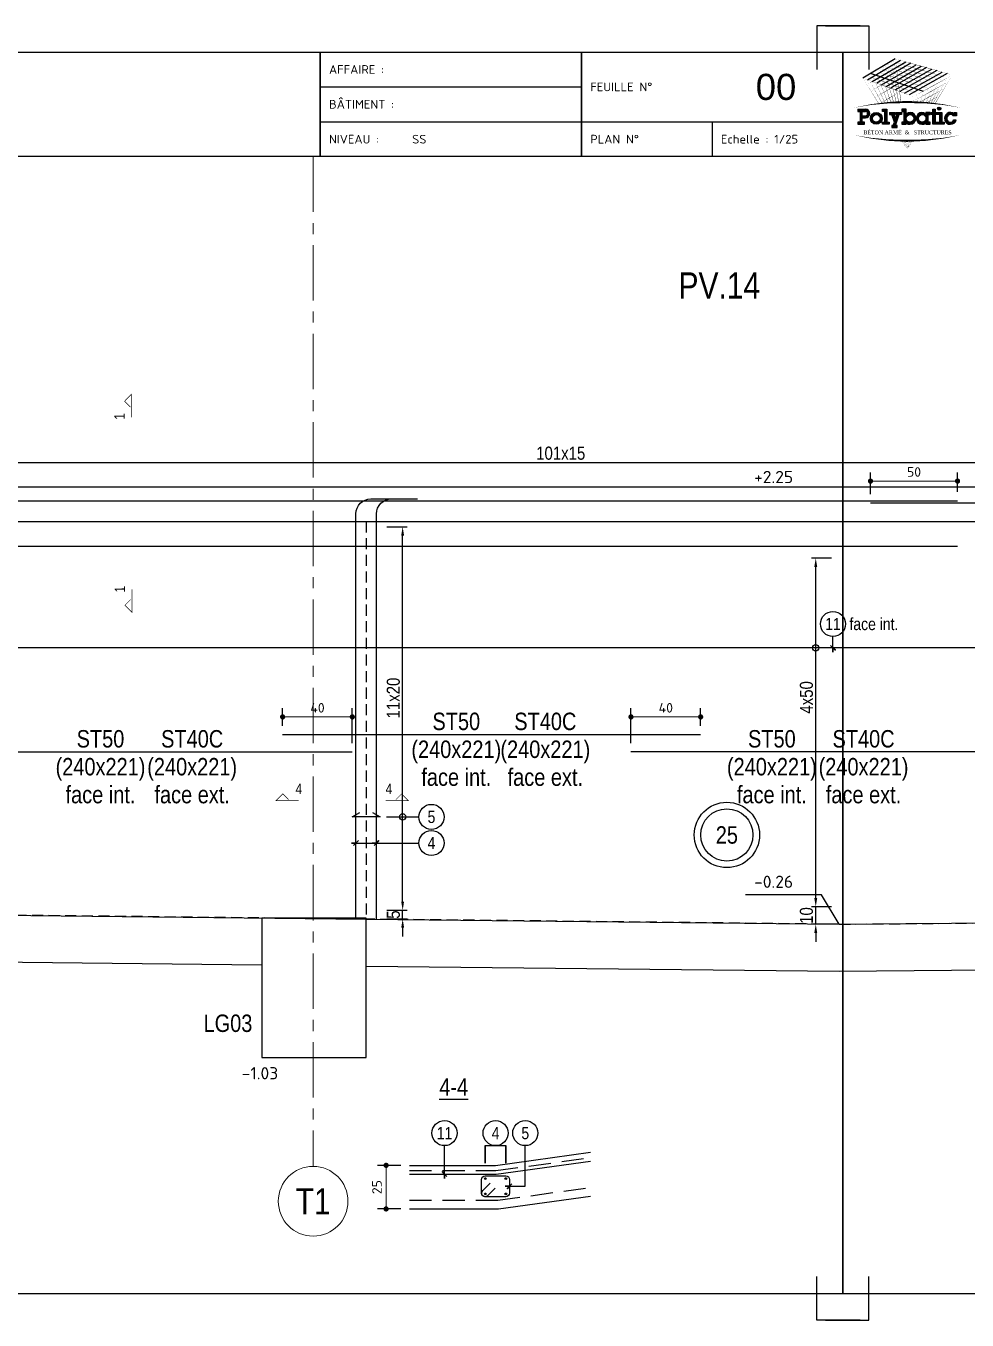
# Model space of a CAD drawing. Extents: x -10329 to 23244, y -15032 to -6928.
# Drawn here: x 14541 to 15081, y -9140 to -8398 of the extents above; entities that cross this region are included whole.
import ezdxf
from ezdxf.enums import TextEntityAlignment as Align

# ---------------------------------------------------------------- set-up
doc = ezdxf.new("R2010")
doc.units = 0
doc.linetypes.add('AXESX2', pattern=[101.6, 63.5, -12.7, 12.7, -12.7])
doc.linetypes.add('CACHEX2', pattern=[19.05, 12.7, -6.35])
doc.layers.get('Defpoints').update_dxf_attribs({"color": 53})
for name, color, linetype in [('aide_STR_TS_TXT', 7, 'Continuous'), ('ARMATURES_ACIERS_FINS', 120, 'Continuous'), ('ARMATURES_ACIERS_FORTS', 150, 'Continuous'), ('ARMATURES_REPERAGE_ACIERS', 7, 'Continuous'), ('ARMATURES_TS', 22, 'CACHEX2'), ('Format A4 - Ech 1.25 - Horizontal$0$PYC-CARTOUCHE', 7, 'Continuous'), ('PYC_Cotation', 11, 'Continuous'), ('PYC_HOZ_BET_VU', 252, 'Continuous'), ('PYC_Niveau - Texte', 20, 'Continuous'), ('PYC_Texte général', 102, 'Continuous'), ('STR_TS_TXT', 7, 'Continuous')]:
    doc.layers.add(name, color=color, linetype=linetype)
doc.layers.add('PYC_Axes', color=4, linetype='AXESX2', lineweight=15)
doc.styles.add('axe$0$PYC_Texte_Titre2', font='ARIALN.TTF', dxfattribs={"height": 22.5})
doc.styles.add('Cotations', font='simplex.shx')
doc.styles.add('Format A3 - Ech 1.25 - Horizontal$0$ARIAL', font='ARIAL.TTF')
doc.styles.add('Format A3 - Ech 1.25 - Horizontal$0$POLYBATIC', font='TIMES.TTF')
doc.styles.add('Format A3 - Ech 1.25 - Horizontal$0$schéma', font='simplex.shx')
doc.styles.add('PYC_Texte_cotations', font='romans.shx')
doc.styles.add('PYC_Texte_Normal', font='ARIALN.TTF')
doc.styles.add('PYC_Texte_Reperage', font='ARIALN.TTF')
doc.styles.add('PYC_Texte_Titre1', font='ARIALN.TTF', dxfattribs={"height": 30})
doc.styles.add('SGI_Tex_Cotes', font='ARIALN.TTF')
doc.styles.get("Standard").update_dxf_attribs({"font": 'ARIAL.TTF'})
doc.styles.add('TEXTE TS', font='romans.shx', dxfattribs={"width": 0.7, "oblique": 15})
doc.linetypes.add('RBx0.50', pattern='A,0.25,-0.025,["V",Standard,S=0.05,R=0,X=-0.025,Y=-0.05],-0.05,["V",Standard,S=0.05,R=180,X=0.025,Y=0.05],-0.025', length=0.35)
doc.dimstyles.new('PYC-COUPES-25', dxfattribs={"dimscale": 50, "dimtxt": 0.11, "dimasz": 0.06, "dimexe": 0.1, "dimexo": 0.1, "dimgap": 0.05, "dimtad": 3, "dimdec": 1, "dimrnd": 0.5, "dimzin": 9, "dimdsep": 46, "dimtxsty": 'PYC_Texte_cotations', "dimblk1": 'DOT', "dimblk2": 'DOT', "dimsah": 1, "dimcen": 0.09, "dimclrd": 256, "dimclrt": 7, "dimaunit": 2, "dimadec": 1, "dimazin": 0, "dimtfac": 1, "dimtdec": 1, "dimtix": 1, "dimtmove": 2, "dimatfit": 3, "dimldrblk": 'DOT', "dimfxl": 0.3, "dimfxlon": 1, "dimtolj": 1, "dimtzin": 0, "dimlwd": 20, "dimarcsym": 0})
doc.dimstyles.new('SGI_Cot_Secondaire_25', dxfattribs={"dimscale": 0.5, "dimtxt": 15, "dimasz": 10, "dimexe": 5, "dimexo": 0, "dimgap": 3, "dimtad": 1, "dimdsep": 46, "dimtxsty": 'SGI_Tex_Cotes', "dimcen": 0, "dimclrd": 7, "dimclre": 7, "dimclrt": 7, "dimaunit": 2, "dimazin": 0, "dimtfac": 1, "dimtmove": 0, "dimatfit": 3, "dimfxl": 18, "dimfxlon": 1, "dimtolj": 1, "dimtzin": 0, "dimlwd": 25, "dimlwe": 25, "dimarcsym": 0})

# ---------------------------------------------------------------- blocks, each defined once
blk = doc.blocks.new('*U3')
at = {"linetype": 'Continuous', "lineweight": 25}
for radius in [25, 20]:
    blk.add_circle((0, 0), radius, dxfattribs=at)
at = {"linetype": 'Continuous', "lineweight": 25, "style": 'PYC_Texte_Normal'}
blk.add_attdef('EP2', text='', height=15, dxfattribs=at).set_placement((0, 0), align=Align.MIDDLE_CENTER)
blk = doc.blocks.new('_Dot')
at = {"color": 0, "lineweight": -2}
blk.add_line((-0.5, 0), (-1, 0), dxfattribs=at)
at = {"color": 0, "const_width": 0.5}
blk.add_lwpolyline([(-0.25, 0, 1), (0.25, 0, 1)], format="xyb", close=True, dxfattribs=at)
blk = doc.blocks.new('*D76')
at = {"layer": 'Defpoints', "color": 0, "transparency": 16777216}
for p in [(14760.91, -9051.54), (14747.5, -9076.54), (14760.91, -9076.54)]:
    blk.add_point(p, dxfattribs=at)
at = {"layer": 'PYC_Cotation', "color": 0, "lineweight": -2, "transparency": 16777216}
for p, q in [((14755.91, -9051.54), (14742.5, -9051.54)), ((14755.91, -9076.54), (14742.5, -9076.54))]:
    blk.add_line(p, q, dxfattribs=at)
at = {"layer": 'PYC_Cotation', "linetype": 'Continuous', "lineweight": 20, "transparency": 16777216}
blk.add_line((14747.5, -9054.54), (14747.5, -9073.54), dxfattribs=at)
at = {"layer": 'PYC_Cotation', "lineweight": 20, "transparency": 16777216, "xscale": 3, "yscale": 3, "zscale": 3}
for p, rotation in [((14747.5, -9051.54), 90), ((14747.5, -9076.54), 270)]:
    blk.add_blockref('_Dot', p, dxfattribs=dict(at, rotation=rotation))
at = {"layer": 'PYC_Cotation', "color": 7, "transparency": 16777216, "insert": (14742.25, -9064.04), "char_height": 5.5, "attachment_point": 5, "rotation": 90, "style": 'PYC_Texte_cotations'}
blk.add_mtext('\\A1;25', dxfattribs=at)
blk = doc.blocks.new('mrega')
at = {"layer": 'aide_STR_TS_TXT', "style": 'TEXTE TS', "width": 0.8}
for tag, p in [('ST10', (14.48, 0)), ('DIM', (14.48, -16)), ('NOTE', (14.48, -32))]:
    blk.add_attdef(tag, text='', height=10, dxfattribs=at).set_placement(p, align=Align.CENTER)
blk = doc.blocks.new('*D129')
at = {"layer": 'Defpoints', "color": 0, "transparency": 16777216}
for p in [(14994.19, -8903.22), (15007.73, -8903.22), (15007.73, -8913.22)]:
    blk.add_point(p, dxfattribs=at)
at = {"layer": 'PYC_Cotation', "color": 7, "linetype": 'Continuous', "lineweight": 25, "transparency": 16777216}
for p, q in [((14994.19, -8898.22), (14994.19, -8893.22)), ((15003.19, -8903.22), (14991.69, -8903.22)), ((14994.19, -8913.22), (14994.19, -8903.22)), ((15003.19, -8913.22), (14991.69, -8913.22)), ((14994.19, -8918.22), (14994.19, -8923.22))]:
    blk.add_line(p, q, dxfattribs=at)
at = {"layer": 'PYC_Cotation', "color": 7, "transparency": 16777216}
for points in [[(14993.36, -8898.22), (14995.03, -8898.22), (14994.19, -8903.22)], [(14993.36, -8918.22), (14995.03, -8918.22), (14994.19, -8913.22)]]:
    blk.add_solid(points, dxfattribs=at)
at = {"layer": 'PYC_Cotation', "color": 7, "transparency": 16777216, "insert": (14988.86, -8908.22), "char_height": 7.5, "attachment_point": 5, "rotation": 90, "style": 'SGI_Tex_Cotes'}
blk.add_mtext('\\A1;10', dxfattribs=at)
blk = doc.blocks.new('*D130')
at = {"layer": 'Defpoints', "color": 0, "transparency": 16777216}
for p in [(14994.19, -8703.22), (15007.73, -8703.22), (15007.73, -8903.22)]:
    blk.add_point(p, dxfattribs=at)
at = {"layer": 'PYC_Cotation', "color": 7, "linetype": 'Continuous', "lineweight": 25, "transparency": 16777216}
for p, q in [((15003.19, -8703.22), (14991.69, -8703.22)), ((14994.19, -8898.22), (14994.19, -8708.22)), ((15003.19, -8903.22), (14991.69, -8903.22))]:
    blk.add_line(p, q, dxfattribs=at)
at = {"layer": 'PYC_Cotation', "color": 7, "transparency": 16777216}
for points in [[(14993.36, -8708.22), (14995.03, -8708.22), (14994.19, -8703.22)], [(14993.36, -8898.22), (14995.03, -8898.22), (14994.19, -8903.22)]]:
    blk.add_solid(points, dxfattribs=at)
at = {"layer": 'PYC_Cotation', "color": 7, "transparency": 16777216, "insert": (14988.86, -8783.07), "char_height": 7.5, "attachment_point": 5, "rotation": 90, "style": 'SGI_Tex_Cotes'}
blk.add_mtext('\\A1;4x50', dxfattribs=at)
blk = doc.blocks.new('*D133')
at = {"layer": 'Defpoints', "color": 0, "transparency": 16777216}
for p in [(14688.11, -8794.3), (14688.11, -8804.3), (14728.11, -8814.3)]:
    blk.add_point(p, dxfattribs=at)
at = {"layer": 'PYC_Cotation', "color": 0, "lineweight": -2, "transparency": 16777216}
for p, q in [((14688.11, -8799.3), (14688.11, -8789.3)), ((14728.11, -8809.3), (14728.11, -8789.3))]:
    blk.add_line(p, q, dxfattribs=at)
at = {"layer": 'PYC_Cotation', "linetype": 'Continuous', "lineweight": 20, "transparency": 16777216}
blk.add_line((14725.11, -8794.3), (14691.11, -8794.3), dxfattribs=at)
at = {"layer": 'PYC_Cotation', "lineweight": 20, "transparency": 16777216, "xscale": 3, "yscale": 3, "zscale": 3, "rotation": 180}
blk.add_blockref('_Dot', (14688.11, -8794.3), dxfattribs=at)
at = {"layer": 'PYC_Cotation', "lineweight": 20, "transparency": 16777216, "xscale": 3, "yscale": 3, "zscale": 3}
blk.add_blockref('_Dot', (14728.11, -8794.3), dxfattribs=at)
at = {"layer": 'PYC_Cotation', "color": 7, "transparency": 16777216, "insert": (14708.11, -8789.05), "char_height": 5.5, "attachment_point": 5, "style": 'PYC_Texte_cotations'}
blk.add_mtext('\\A1;40', dxfattribs=at)
blk = doc.blocks.new('*D134')
at = {"layer": 'Defpoints', "color": 0, "transparency": 16777216}
for p in [(14928.11, -8794.3), (14928.11, -8804.3), (14888.11, -8814.3)]:
    blk.add_point(p, dxfattribs=at)
at = {"layer": 'PYC_Cotation', "color": 0, "lineweight": -2, "transparency": 16777216}
for p, q in [((14888.11, -8809.3), (14888.11, -8789.3)), ((14928.11, -8799.3), (14928.11, -8789.3))]:
    blk.add_line(p, q, dxfattribs=at)
at = {"layer": 'PYC_Cotation', "linetype": 'Continuous', "lineweight": 20, "transparency": 16777216}
blk.add_line((14891.11, -8794.3), (14925.11, -8794.3), dxfattribs=at)
at = {"layer": 'PYC_Cotation', "lineweight": 20, "transparency": 16777216, "xscale": 3, "yscale": 3, "zscale": 3, "rotation": 180}
blk.add_blockref('_Dot', (14888.11, -8794.3), dxfattribs=at)
at = {"layer": 'PYC_Cotation', "lineweight": 20, "transparency": 16777216, "xscale": 3, "yscale": 3, "zscale": 3}
blk.add_blockref('_Dot', (14928.11, -8794.3), dxfattribs=at)
at = {"layer": 'PYC_Cotation', "color": 7, "transparency": 16777216, "insert": (14908.11, -8789.05), "char_height": 5.5, "attachment_point": 5, "style": 'PYC_Texte_cotations'}
blk.add_mtext('\\A1;40', dxfattribs=at)
blk = doc.blocks.new('*D138')
at = {"layer": 'Defpoints', "color": 0, "transparency": 16777216}
for p in [(15605.27, -8648.35), (14090.27, -8670.15), (15605.27, -8670.15)]:
    blk.add_point(p, dxfattribs=at)
at = {"layer": 'PYC_Cotation', "color": 7, "linetype": 'Continuous', "lineweight": 25, "transparency": 16777216}
for p, q in [((14090.27, -8657.35), (14090.27, -8645.85)), ((14095.27, -8648.35), (15600.27, -8648.35)), ((15605.27, -8657.35), (15605.27, -8645.85))]:
    blk.add_line(p, q, dxfattribs=at)
at = {"layer": 'PYC_Cotation', "color": 7, "transparency": 16777216}
for points in [[(14095.27, -8647.52), (14095.27, -8649.18), (14090.27, -8648.35)], [(15600.27, -8647.52), (15600.27, -8649.18), (15605.27, -8648.35)]]:
    blk.add_solid(points, dxfattribs=at)
at = {"layer": 'PYC_Cotation', "color": 7, "transparency": 16777216, "insert": (14847.77, -8643.02), "char_height": 7.5, "attachment_point": 5, "style": 'SGI_Tex_Cotes'}
blk.add_mtext('\\A1;101x15', dxfattribs=at)
blk = doc.blocks.new('*D145')
at = {"layer": 'Defpoints', "color": 0, "transparency": 16777216}
for p in [(15075.61, -8658.99), (15025.61, -8671.52), (15075.61, -8670.22)]:
    blk.add_point(p, dxfattribs=at)
at = {"layer": 'PYC_Cotation', "color": 0, "lineweight": -2, "transparency": 16777216}
for p, q in [((15025.61, -8666.52), (15025.61, -8653.99)), ((15075.61, -8665.22), (15075.61, -8653.99))]:
    blk.add_line(p, q, dxfattribs=at)
at = {"layer": 'PYC_Cotation', "linetype": 'Continuous', "lineweight": 20, "transparency": 16777216}
blk.add_line((15028.61, -8658.99), (15072.61, -8658.99), dxfattribs=at)
at = {"layer": 'PYC_Cotation', "lineweight": 20, "transparency": 16777216, "xscale": 3, "yscale": 3, "zscale": 3, "rotation": 180}
blk.add_blockref('_Dot', (15025.61, -8658.99), dxfattribs=at)
at = {"layer": 'PYC_Cotation', "lineweight": 20, "transparency": 16777216, "xscale": 3, "yscale": 3, "zscale": 3}
blk.add_blockref('_Dot', (15075.61, -8658.99), dxfattribs=at)
at = {"layer": 'PYC_Cotation', "color": 7, "transparency": 16777216, "insert": (15050.61, -8653.74), "char_height": 5.5, "attachment_point": 5, "style": 'PYC_Texte_cotations'}
blk.add_mtext('\\A1;50', dxfattribs=at)
blk = doc.blocks.new('*D147')
at = {"layer": 'Defpoints', "color": 0, "transparency": 16777216}
for p in [(14730.21, -8905.2), (14757.01, -8905.2), (14730.21, -8910.2)]:
    blk.add_point(p, dxfattribs=at)
at = {"layer": 'PYC_Cotation', "color": 7, "linetype": 'Continuous', "lineweight": 25, "transparency": 16777216}
for p, q in [((14757.01, -8900.2), (14757.01, -8895.2)), ((14748.01, -8905.2), (14759.51, -8905.2)), ((14757.01, -8910.2), (14757.01, -8905.2)), ((14748.01, -8910.2), (14759.51, -8910.2)), ((14757.01, -8915.2), (14757.01, -8920.2))]:
    blk.add_line(p, q, dxfattribs=at)
at = {"layer": 'PYC_Cotation', "color": 7, "transparency": 16777216}
for points in [[(14756.18, -8900.2), (14757.84, -8900.2), (14757.01, -8905.2)], [(14756.18, -8915.2), (14757.84, -8915.2), (14757.01, -8910.2)]]:
    blk.add_solid(points, dxfattribs=at)
at = {"layer": 'PYC_Cotation', "color": 7, "transparency": 16777216, "insert": (14751.69, -8907.7), "char_height": 7.5, "attachment_point": 5, "rotation": 90, "style": 'SGI_Tex_Cotes'}
blk.add_mtext('\\A1;5', dxfattribs=at)
blk = doc.blocks.new('*D148')
at = {"layer": 'Defpoints', "color": 0, "transparency": 16777216}
for p in [(14730.21, -8685.2), (14757.01, -8685.2), (14730.21, -8905.2)]:
    blk.add_point(p, dxfattribs=at)
at = {"layer": 'PYC_Cotation', "color": 7, "linetype": 'Continuous', "lineweight": 25, "transparency": 16777216}
for p, q in [((14748.01, -8685.2), (14759.51, -8685.2)), ((14757.01, -8900.2), (14757.01, -8690.2)), ((14748.01, -8905.2), (14759.51, -8905.2))]:
    blk.add_line(p, q, dxfattribs=at)
at = {"layer": 'PYC_Cotation', "color": 7, "transparency": 16777216}
for points in [[(14756.18, -8690.2), (14757.84, -8690.2), (14757.01, -8685.2)], [(14756.18, -8900.2), (14757.84, -8900.2), (14757.01, -8905.2)]]:
    blk.add_solid(points, dxfattribs=at)
at = {"layer": 'PYC_Cotation', "color": 7, "transparency": 16777216, "insert": (14751.68, -8783.46), "char_height": 7.5, "attachment_point": 5, "rotation": 90, "style": 'SGI_Tex_Cotes'}
blk.add_mtext('\\A1;11x20', dxfattribs=at)
blk = doc.blocks.new('Format A3 - Ech 1.25 - Horizontal$0$A$C492E529B')
h = blk.add_hatch(color=256)
h.paths.add_polyline_path([(-1.983, 0.1), (-2.083, 0.1), (-2.083, 0.3), (-1.933, 0.3, 1), (-1.933, 0.7), (-2.283, 0.7), (-2.283, 0.6), (-2.183, 0.6), (-2.183, 0.1), (-2.283, 0.1), (-2.283, 0), (-1.983, 0)])
h.paths.add_polyline_path([(-2.083, 0.4), (-2.083, 0.6), (-1.933, 0.6, -1), (-1.933, 0.4)], flags=16)
for color, points in [(256, [(-0.938, 0.7), (-1.138, 0.7), (-1.138, 0.6), (-1.038, 0.6), (-1.038, 0.1), (-1.138, 0.1), (-1.138, 0), (-0.838, 0), (-0.838, 0.1), (-0.938, 0.1)]), (256, [(1.393, 0.55), (1.292, 0.55), (1.292, 0.7), (1.193, 0.7), (1.193, 0.55), (1.093, 0.55), (1.093, 0.45), (1.193, 0.45), (1.193, 0), (1.393, 0), (1.393, 0.1), (1.292, 0.1), (1.292, 0.45), (1.393, 0.45)]), (140, [(1.413, 0.725, 1), (1.563, 0.725, 1)]), (256, [(-0.367, 0.45), (-0.268, 0.45), (-0.268, 0.55), (-0.523, 0.55), (-0.523, 0.45), (-0.473, 0.45), (-0.543, 0.253), (-0.612, 0.45), (-0.562, 0.45), (-0.562, 0.55), (-0.818, 0.55), (-0.818, 0.45), (-0.718, 0.45), (-0.595, 0.101), (-0.648, -0.05), (-0.718, -0.05), (-0.718, -0.15), (-0.468, -0.15), (-0.468, -0.05), (-0.543, -0.05)]), (256, [(1.613, 0.55), (1.413, 0.55), (1.413, 0.45), (1.513, 0.45), (1.513, 0.1), (1.413, 0.1), (1.413, 0), (1.712, 0), (1.712, 0.1), (1.613, 0.1)]), (256, [(2.13, 0.4), (2.283, 0.4), (2.283, 0.55), (2.183, 0.55), (2.183, 0.487, 3.359496), (2.272, 0.2), (2.166, 0.2, -3.125802)])]:
    blk.add_hatch(color=color).paths.add_polyline_path(points)
h = blk.add_hatch(color=256)
h.paths.add_polyline_path([(-0.047, 0.487), (-0.047, 0.7), (-0.248, 0.7), (-0.248, 0.6), (-0.147, 0.6), (-0.147, 0.1), (-0.248, 0.1), (-0.248, 0), (-0.047, 0), (-0.047, 0.063, 2.12132)])
h.paths.add_polyline_path([(-0.047, 0.275, -1), (0.303, 0.275, -1)], flags=16)
h = blk.add_hatch(color=256)
h.paths.add_polyline_path([(-1.158, 0.275, 1), (-1.708, 0.275, 1)])
h.paths.add_polyline_path([(-1.608, 0.275, -1), (-1.258, 0.275, -1)], flags=16)
h = blk.add_hatch(color=256)
h.paths.add_polyline_path([(1.073, 0.1), (0.973, 0.1), (0.973, 0.45), (1.073, 0.45), (1.073, 0.55), (0.873, 0.55), (0.873, 0.487, 2.12132), (0.873, 0.063), (0.873, 0), (1.073, 0)])
h.paths.add_polyline_path([(0.523, 0.275, -1), (0.873, 0.275, -1)], flags=16)
for p, q in [((-0.595, 0.101), (-0.718, 0.45)), ((-0.648, -0.05), (-0.595, 0.101)), ((-0.543, 0.253), (-0.612, 0.45)), ((-0.543, -0.05), (-0.367, 0.45)), ((-0.543, 0.253), (-0.473, 0.45)), ((0.873, 0.55), (0.873, 0.487)), ((1.073, 0.55), (0.873, 0.55)), ((0.873, 0.063), (0.873, 0)), ((0.973, 0.1), (0.973, 0.45)), ((0.973, 0.45), (1.073, 0.45)), ((1.073, 0.1), (0.973, 0.1)), ((1.073, 0.45), (1.073, 0.55)), ((1.073, 0), (1.073, 0.1)), ((2.166, 0.2), (2.272, 0.2)), ((0.873, 0), (1.073, 0))]:
    blk.add_line(p, q)
for points in [[(-2.283, 0.7), (-1.933, 0.7)], [(-2.283, 0.7), (-2.283, 0.6), (-2.183, 0.6), (-2.183, 0.1), (-2.283, 0.1), (-2.283, 0), (-1.983, 0), (-1.983, 0.1), (-2.083, 0.1), (-2.083, 0.3), (-1.933, 0.3)], [(-2.083, 0.4), (-2.083, 0.6), (-1.933, 0.6)], [(-1.138, 0.7), (-0.938, 0.7), (-0.938, 0.1), (-0.838, 0.1), (-0.838, 0), (-1.138, 0), (-1.138, 0.1), (-1.038, 0.1), (-1.038, 0.6), (-1.138, 0.6), (-1.138, 0.7)], [(-0.248, 0.7), (-0.248, 0.6), (-0.147, 0.6), (-0.147, 0.1), (-0.248, 0.1), (-0.248, 0), (-0.047, 0), (-0.047, 0.063)], [(-0.047, 0.487), (-0.047, 0.7), (-0.248, 0.7)], [(1.093, 0.55), (1.193, 0.55), (1.193, 0.7), (1.292, 0.7), (1.292, 0.55), (1.393, 0.55), (1.393, 0.45), (1.292, 0.45), (1.292, 0.1), (1.393, 0.1), (1.393, 0), (1.193, 0), (1.193, 0.45), (1.093, 0.45)], [(-2.083, 0.4), (-1.933, 0.4)], [(-0.818, 0.55), (-0.562, 0.55)], [(-0.818, 0.55), (-0.818, 0.45), (-0.718, 0.45)], [(-0.612, 0.45), (-0.562, 0.45), (-0.562, 0.55)], [(-0.523, 0.55), (-0.268, 0.55), (-0.268, 0.45), (-0.367, 0.45)], [(-0.473, 0.45), (-0.523, 0.45), (-0.523, 0.55)], [(1.093, 0.45), (1.093, 0.55)], [(1.413, 0.45), (1.413, 0.55), (1.613, 0.55), (1.613, 0.1), (1.712, 0.1), (1.712, 0), (1.413, 0), (1.413, 0.1), (1.513, 0.1), (1.513, 0.45), (1.413, 0.45)], [(2.183, 0.487), (2.183, 0.55), (2.283, 0.55), (2.283, 0.4), (2.13, 0.4)], [(-0.648, -0.05), (-0.718, -0.05), (-0.718, -0.15), (-0.468, -0.15), (-0.468, -0.05), (-0.543, -0.05)]]:
    blk.add_lwpolyline(points)
at = {"color": 140}
blk.add_circle((1.488, 0.725), 0.075, dxfattribs=at)
for centre, radius in [((-1.433, 0.275), 0.275), ((-1.433, 0.275), 0.175), ((0.128, 0.275), 0.175), ((0.698, 0.275), 0.175)]:
    blk.add_circle(centre, radius)
for centre, radius, start, end in [((-1.933, 0.5), 0.2, 270, 90), ((-1.933, 0.5), 0.1, 270, 90), ((0.128, 0.275), 0.275, 230.4788, 129.5212), ((0.698, 0.275), 0.275, 50.4788, 309.5212), ((2.008, 0.275), 0.275, 50.4788, 344.17338), ((2.008, 0.275), 0.175, 45.58469, 334.62307)]:
    blk.add_arc(centre, radius, start, end)
blk = doc.blocks.new('Format A3 - Ech 1.25 - Horizontal$0$polybatic')
at = {"color": 140}
for p, q in [((3.761, 2.305), (2.261, 1.405)), ((2.475, 1.328), (4.002, 2.237)), ((2.689, 1.25), (4.243, 2.169)), ((4.484, 2.1), (2.902, 1.173)), ((3.116, 1.096), (4.725, 2.032)), ((3.33, 1.019), (4.966, 1.964)), ((5.207, 1.896), (3.543, 0.941)), ((3.757, 0.864), (5.448, 1.828)), ((2.636, 1.63), (5.061, 0.805)), ((5.689, 1.76), (3.97, 0.787)), ((4.184, 0.71), (5.93, 1.691)), ((6.17, 1.623), (4.398, 0.632))]:
    blk.add_line(p, q, dxfattribs=at)
for points in [[(2.261, 1.405, 0, 0.02, 0), (3.011, 1.855, 0, 0, 0)], [(3.011, 1.855, 0.02, 0, 0), (3.761, 2.305, 0, 0, 0)], [(4.261, 1.455, 0.02, 0, 0), (3.011, 1.855, 0, 0, 0)], [(3.557, 0.281, 0.0168, 0, 0), (3.011, 1.855, 0, 0, 0)], [(3.811, 1.923, 0, 0.02, 0), (3.13, 1.514, 0, 0, 0)], [(4.468, 1.574, 0.02, 0, 0), (3.199, 1.967, 0, 0, 0)], [(3.683, 0.288, 0.0174, 0, 0), (3.199, 1.967, 0, 0, 0)], [(3.239, 1.782, 0.02, 0, 0), (4.002, 2.237, 0, 0, 0)], [(4.674, 1.692, 0.02, 0, 0), (3.386, 2.08, 0, 0, 0)], [(3.802, 0.294, 0.018, 0, 0), (3.386, 2.08, 0, 0, 0)], [(3.466, 1.71, 0.02, 0, 0), (4.243, 2.169, 0, 0, 0)], [(4.88, 1.811, 0.02, 0, 0), (3.574, 2.192, 0, 0, 0)], [(3.916, 0.298, 0.0185, 0, 0), (3.574, 2.192, 0, 0, 0)], [(3.693, 1.637, 0.02, 0, 0), (4.484, 2.1, 0, 0, 0)], [(5.086, 1.93, 0.02, 0, 0), (3.761, 2.305, 0, 0, 0)], [(4.024, 0.301, 0.0191, 0, 0), (3.761, 2.305, 0, 0, 0)], [(3.92, 1.564, 0.02, 0, 0), (4.725, 2.032, 0, 0, 0)], [(4.148, 1.491, 0.02, 0, 0), (4.966, 1.964, 0, 0, 0)], [(4.375, 1.419, 0.02, 0, 0), (5.207, 1.896, 0, 0, 0)], [(4.602, 1.346, 0.02, 0, 0), (5.448, 1.828, 0, 0, 0)], [(6.186, 1.43, 0, 0.02, 0), (4.88, 1.811, 0, 0, 0)], [(6.411, 1.555, 0, 0.02, 0), (5.086, 1.93, 0, 0, 0)], [(3.436, 0.98, 0.02, 0, 0), (2.261, 1.405, 0, 0, 0)], [(2.991, 0.23, 0.0142, 0, 0), (2.261, 1.405, 0, 0, 0)], [(2.448, 1.105, 0, 0.02, 0), (3.13, 1.514, 0, 0, 0)], [(3.643, 1.099, 0.02, 0, 0), (2.449, 1.517, 0, 0, 0)], [(3.143, 0.247, 0.0149, 0, 0), (2.449, 1.517, 0, 0, 0)], [(2.475, 1.328, 0, 0.02, 0), (3.239, 1.782, 0, 0, 0)], [(3.849, 1.217, 0.02, 0, 0), (2.636, 1.63, 0, 0, 0)], [(3.287, 0.26, 0.0155, 0, 0), (2.636, 1.63, 0, 0, 0)], [(2.689, 1.25, 0, 0.02, 0), (3.466, 1.71, 0, 0, 0)], [(4.055, 1.336, 0.02, 0, 0), (2.824, 1.742, 0, 0, 0)], [(3.425, 0.271, 0.0162, 0, 0), (2.824, 1.742, 0, 0, 0)], [(2.902, 1.173, 0, 0.02, 0), (3.693, 1.637, 0, 0, 0)], [(3.116, 1.096, 0, 0.02, 0), (3.92, 1.564, 0, 0, 0)], [(3.861, 1.541, 0, 0.02, 0), (3.248, 1.173, 0, 0, 0)], [(3.33, 1.019, 0, 0.02, 0), (4.148, 1.491, 0, 0, 0)], [(3.543, 0.941, 0, 0.02, 0), (4.375, 1.419, 0, 0, 0)], [(3.757, 0.864, 0, 0.02, 0), (4.602, 1.346, 0, 0, 0)], [(5.061, 0.805, 0, 0.02, 0), (3.849, 1.217, 0, 0, 0)], [(3.97, 0.787, 0, 0.02, 0), (4.83, 1.273, 0, 0, 0)], [(5.286, 0.93, 0, 0.02, 0), (4.055, 1.336, 0, 0, 0)], [(4.184, 0.71, 0, 0.02, 0), (5.057, 1.2, 0, 0, 0)], [(5.511, 1.055, 0, 0.02, 0), (4.261, 1.455, 0, 0, 0)], [(5.736, 1.18, 0, 0.02, 0), (4.468, 1.574, 0, 0, 0)], [(5.961, 1.305, 0, 0.02, 0), (4.674, 1.692, 0, 0, 0)], [(4.83, 1.273, 0.02, 0, 0), (5.689, 1.76, 0, 0, 0)], [(5.057, 1.2, 0.02, 0, 0), (5.93, 1.691, 0, 0, 0)], [(5.284, 1.128, 0.02, 0, 0), (6.17, 1.623, 0, 0, 0)], [(5.402, 0.787, 0.02, 0, 0), (6.22, 1.241, 0, 0, 0)], [(5.419, 0.253, 0.0132, 0, 0), (5.961, 1.305, 0, 0, 0)], [(5.511, 1.055, 0.02, 0, 0), (6.411, 1.555, 0, 0, 0)], [(5.517, 0.243, 0.0143, 0, 0), (6.186, 1.43, 0, 0, 0)], [(5.607, 0.233, 0.0153, 0, 0), (6.411, 1.555, 0, 0, 0)], [(2.634, 0.805, 0, 0.02, 0), (3.248, 1.173, 0, 0, 0)], [(2.82, 0.505, 0, 0.02, 0), (3.366, 0.832, 0, 0, 0)], [(3.911, 1.16, 0, 0.02, 0), (3.366, 0.832, 0, 0, 0)], [(4.611, 0.555, 0, 0.02, 0), (3.436, 0.98, 0, 0, 0)], [(3.961, 0.778, 0, 0.02, 0), (3.484, 0.491, 0, 0, 0)], [(4.836, 0.68, 0, 0.02, 0), (3.643, 1.099, 0, 0, 0)], [(4.398, 0.632, 0, 0.02, 0), (5.284, 1.128, 0, 0, 0)], [(4.584, 0.332, 0, 0.02, 0), (5.402, 0.787, 0, 0, 0)], [(4.611, 0.555, 0, 0.02, 0), (5.511, 1.055, 0, 0, 0)], [(4.758, 0.296, 0.00596, 0, 0), (4.836, 0.68, 0, 0, 0)], [(4.918, 0.289, 0.00764, 0, 0), (5.061, 0.805, 0, 0, 0)], [(5.062, 0.281, 0.00919, 0, 0), (5.286, 0.93, 0, 0, 0)], [(5.181, 0.249, 0.02, 0, 0), (5.839, 0.614, 0, 0, 0)], [(5.193, 0.272, 0.0106, 0, 0), (5.511, 1.055, 0, 0, 0)], [(5.29, 0.517, 0.02, 0, 0), (6.03, 0.928, 0, 0, 0)], [(5.311, 0.262, 0.0119, 0, 0), (5.736, 1.18, 0, 0, 0)], [(1.811, 0.035, 0, 0.1, -0.053843), (4.311, 0.305, 0, 0, 0)], [(3.007, 0.205, 0, 0.02, 0), (3.484, 0.491, 0, 0, 0)], [(4.011, 0.396, 0, 0.00817, 0), (3.844, 0.296, 0, 0.00817, 0)], [(6.811, 0.035, 0, 0.1, 0.053843), (4.311, 0.305, 0, 0, 0)], [(4.58, 0.302, 0.00413, 0, 0), (4.611, 0.555, 0, 0, 0)], [(4.883, 0.291, 0.00887, 0.02, 0), (5.293, 0.519, 0, 0, 0)], [(5.54, 0.24, 0.00376, 0, 0), (5.648, 0.3, 0, 0, 0)], [(1.811, -1.225, 0, 0.1, 0.053843), (4.311, -1.495, 0, 0, 0)], [(6.811, -1.225, 0, 0.1, -0.053843), (4.311, -1.495, 0, 0, 0)], [(4.311, -1.895, 0, 0.00488, 0), (4.061, -1.492, 0, 0.00488, 0)], [(4.311, -1.895, 0, 0.00471, 0), (4.092, -1.493, 0, 0.00471, 0)], [(4.311, -1.895, 0, 0.00456, 0), (4.121, -1.493, 0, 0.00456, 0)], [(4.311, -1.895, 0, 0.00441, 0), (4.147, -1.494, 0, 0.00441, 0)], [(4.311, -1.895, 0, 0.00428, 0), (4.172, -1.494, 0, 0.00428, 0)], [(4.311, -1.895, 0, 0.00415, 0), (4.196, -1.494, 0, 0.00415, 0)], [(4.311, -1.895, 0, 0.00403, 0), (4.218, -1.495, 0, 0.00403, 0)], [(4.311, -1.895, 0, 0.00392, 0), (4.239, -1.495, 0, 0.00392, 0)], [(4.311, -1.895, 0, 0.00392, 0), (4.239, -1.495, 0, 0.00392, 0)], [(4.311, -1.895, 0, 0.00381, 0), (4.259, -1.495, 0, 0.00381, 0)], [(4.311, -1.895, 0, 0.00653, 0), (4.36, -1.495, 0, 0.00653, 0)], [(4.311, -1.895, 0, 0.00622, 0), (4.393, -1.495, 0, 0.00622, 0)], [(4.311, -1.895, 0, 0.00593, 0), (4.423, -1.494, 0, 0.00593, 0)], [(4.311, -1.895, 0, 0.00484, 0), (4.538, -1.493, 0, 0.00484, 0)], [(4.311, -1.895, 0, 0.00467, 0), (4.556, -1.492, 0, 0.00467, 0)], [(4.311, -1.895, 0, 0.00568, 0), (4.45, -1.494, 0, 0.00568, 0)], [(4.311, -1.895, 0, 0.00544, 0), (4.475, -1.494, 0, 0.00544, 0)], [(4.311, -1.895, 0, 0.00522, 0), (4.497, -1.494, 0, 0.00522, 0)], [(4.311, -1.895, 0, 0.00502, 0), (4.519, -1.493, 0, 0.00502, 0)]]:
    blk.add_lwpolyline(points, format="xyseb", dxfattribs=at)
at = {"color": 5}
blk.add_blockref('Format A3 - Ech 1.25 - Horizontal$0$A$C492E529B', (4.311, -0.73), dxfattribs=at)
at = {"lineweight": 60, "style": 'Format A3 - Ech 1.25 - Horizontal$0$POLYBATIC'}
for s, p in [('BÉTON ARMÉ', (2.28, -1.195)), ('STRUCTURES', (4.619, -1.195))]:
    blk.add_text(s, height=0.18, dxfattribs=at).set_placement(p)
at = {"color": 140, "style": 'Format A3 - Ech 1.25 - Horizontal$0$POLYBATIC'}
blk.add_text('&', height=0.18, dxfattribs=at).set_placement((4.311, -1.195), align=Align.CENTER)

msp = doc.modelspace()

# ---------------------------------------------------------------- linework, layer by layer
at = {"layer": 'ARMATURES_ACIERS_FINS'}
for points in [[(14335.608, -8670.221), (15075.608, -8670.221)], [(14335.608, -8696.221), (15075.608, -8696.221)], [(15626.175, -8754.659), (14088.108, -8754.659)], [(14739.778, -8849.128), (14744.108, -8851.628), (14728.108, -8851.628), (14732.439, -8849.128)], [(14760.911, -9056.545), (14810.708, -9056.545), (14864.81, -9049.077)]]:
    msp.add_lwpolyline(points, dxfattribs=at)
for points in [[(14730.208, -8910.203), (14730.208, -8677.721, -0.4142136), (14738.708, -8669.221), (14753.708, -8669.221)], [(14742.008, -8910.203), (14742.008, -8677.721, -0.4142136), (14750.508, -8669.221), (14765.508, -8669.221)], [(14810.192, -9064.687), (14805.949, -9068.93, -0.6681786), (14802.364, -9067.445), (14802.364, -9059.645, -0.4142136), (14804.464, -9057.545), (14816.264, -9057.545, -0.4142136), (14818.364, -9059.645), (14818.364, -9067.445, -0.4142136), (14816.264, -9069.545), (14804.464, -9069.545, -0.6681786), (14802.979, -9065.96), (14807.222, -9061.717)]]:
    msp.add_lwpolyline(points, format="xyb", dxfattribs=at)
for centre in [(14804.464, -9059.145), (14816.264, -9059.145), (14804.464, -9067.945), (14816.264, -9067.945)]:
    msp.add_circle(centre, 0.5, dxfattribs=at)
at = {"layer": 'ARMATURES_ACIERS_FORTS'}
msp.add_lwpolyline([(15025.608, -8671.521), (15614.975, -8671.521, -0.4142136), (15626.175, -8682.721), (15626.175, -8700.721)], format="xyb", dxfattribs=at)
at = {"layer": 'ARMATURES_REPERAGE_ACIERS'}
for points in [[(15004.074, -8754.659), (15004.074, -8757.159), (15004.074, -8754.659), (15005.488, -8756.074), (15004.074, -8754.659), (15002.659, -8753.245), (15004.074, -8754.659), (15004.074, -8748.169)], [(14747.663, -8851.628), (14766.354, -8851.628)], [(14730.208, -8866.628), (14727.708, -8866.628), (14730.208, -8866.628), (14728.794, -8868.042), (14730.208, -8866.628), (14731.623, -8865.214), (14730.208, -8866.628), (14766.354, -8866.628)], [(14742.008, -8866.628), (14739.508, -8866.628), (14742.008, -8866.628), (14740.594, -8868.042), (14742.008, -8866.628), (14743.423, -8865.214), (14742.008, -8866.628), (14766.354, -8866.628)], [(14781.052, -9056.545), (14781.052, -9059.045), (14781.052, -9056.545), (14782.466, -9057.959), (14781.052, -9056.545), (14779.638, -9055.131), (14781.052, -9056.545), (14781.052, -9040.244)], [(14804.464, -9040.244), (14804.464, -9050.244), (14804.464, -9040.244), (14816.264, -9040.244), (14816.264, -9050.244), (14816.264, -9040.244)], [(14818.364, -9063.545), (14815.864, -9063.545), (14818.364, -9063.545), (14816.95, -9064.959), (14818.364, -9063.545), (14819.778, -9062.131), (14818.364, -9063.545), (14827.415, -9063.545), (14827.415, -9040.244)]]:
    msp.add_lwpolyline(points, dxfattribs=at)
for centre, radius in [((15004.074, -8740.969), 7.2), ((14994.194, -8754.659), 1.8), ((14757.008, -8851.628), 1.8), ((14773.554, -8851.628), 7.2), ((14773.554, -8866.628), 7.2), ((14781.052, -9033.044), 7.2), ((14810.364, -9033.044), 7.2), ((14827.415, -9033.044), 7.2)]:
    msp.add_circle(centre, radius, dxfattribs=at)
at = {"layer": 'ARMATURES_TS', "color": 3, "linetype": 'Continuous'}
for points in [[(14688.108, -8804.296), (14928.108, -8804.296)], [(14488.108, -8814.296), (14728.108, -8814.296)], [(15128.108, -8814.296), (14888.108, -8814.296)]]:
    msp.add_lwpolyline(points, dxfattribs=at)
at = {"layer": 'ARMATURES_TS'}
for points in [[(14760.911, -9054.545), (14810.57, -9054.545), (14864.81, -9047.058)], [(14760.911, -9071.545), (14811.738, -9071.545), (14864.81, -9064.219)]]:
    msp.add_lwpolyline(points, dxfattribs=at)
at = {"layer": 'Format A4 - Ech 1.25 - Horizontal$0$PYC-CARTOUCHE'}
for p, q in [((14709.73, -8432.83), (14859.73, -8432.83)), ((14709.73, -8452.83), (14859.73, -8452.83)), ((14859.73, -8452.83), (15009.73, -8452.83)), ((14934.73, -8452.83), (14934.73, -8472.83))]:
    msp.add_line(p, q, dxfattribs=at)
for points in [[(15019.73, -8397.83), (14994.73, -8397.83), (14994.73, -8422.83)], [(14999.73, -8397.83), (15024.73, -8397.83), (15024.73, -8422.83)], [(15019.73, -9140.33), (14994.73, -9140.33), (14994.73, -9115.33)], [(14999.73, -9140.33), (15024.73, -9140.33), (15024.73, -9115.33)]]:
    msp.add_lwpolyline(points, dxfattribs=at)
for points in [[(13989.73, -8412.83), (15009.73, -8412.83), (15009.73, -9125.33), (13989.73, -9125.33)], [(14159.73, -8412.83), (14709.73, -8412.83), (14709.73, -8472.83), (14159.73, -8472.83)], [(14709.73, -8412.83), (14859.73, -8412.83), (14859.73, -8472.83), (14709.73, -8472.83)], [(14859.73, -8412.83), (15009.73, -8412.83), (15009.73, -8472.83), (14859.73, -8472.83)], [(15009.73, -8412.83), (16029.73, -8412.83), (16029.73, -9125.33), (15009.73, -9125.33)], [(15009.73, -8412.83), (15179.73, -8412.83), (15179.73, -8472.83), (15009.73, -8472.83)]]:
    msp.add_lwpolyline(points, close=True, dxfattribs=at)
at = {"layer": 'PYC_Axes', "ltscale": 0.5}
msp.add_lwpolyline([(14705.608, -8472.83), (14705.608, -9052.155)], dxfattribs=at)
at = {"layer": 'PYC_Axes', "linetype": 'Continuous'}
msp.add_circle((14705.608, -9072.155), 20, dxfattribs=at)
at = {"layer": 'PYC_Cotation', "const_width": 0.375}
for points in [[(14601.32, -8622.33), (14601.284, -8609.205), (14597.317, -8613.194), (14600.641, -8616.499)], [(14601.527, -8721.032), (14601.564, -8734.157), (14597.575, -8730.19), (14600.88, -8726.866)], [(14697.392, -8842.372), (14684.267, -8842.408), (14688.233, -8838.42), (14691.557, -8841.725)], [(14747.264, -8842.372), (14760.389, -8842.408), (14756.422, -8838.42), (14753.099, -8841.725)]]:
    msp.add_lwpolyline(points, dxfattribs=at)
at = {"layer": 'PYC_Cotation'}
msp.add_lwpolyline([(15007.729, -8913.221), (14997.588, -8896.44), (14953.864, -8896.44)], dxfattribs=at)
at = {"layer": 'PYC_HOZ_BET_VU'}
for points in [[(14075.108, -8662.221), (14726.608, -8662.221)], [(14726.608, -8662.221), (15299.231, -8662.221)], [(14676.108, -8936.616), (14126.108, -8930.636)], [(14736.108, -8937.269), (15007.707, -8940.222), (15631.175, -8934.526)], [(14760.911, -9051.545), (14810.364, -9051.545), (14864.81, -9044.03)], [(14760.911, -9076.545), (14812.081, -9076.545), (14864.81, -9069.267)]]:
    msp.add_lwpolyline(points, dxfattribs=at)
at = {"layer": 'PYC_HOZ_BET_VU', "linetype": 'CACHEX2', "ltscale": 0.5}
for points in [[(14088.108, -8682.221), (14696.608, -8682.221)], [(14696.608, -8682.221), (15289.136, -8682.221)], [(14736.108, -8682.221), (14736.108, -8910.267)], [(15007.729, -8913.221), (14088.108, -8903.221)], [(15007.729, -8913.221), (15289.136, -8910.65)]]:
    msp.add_lwpolyline(points, dxfattribs=at)
at = {"layer": 'PYC_HOZ_BET_VU', "linetype": 'RBx0.50', "ltscale": 50}
for points in [[(14088.108, -8682.221), (15299.231, -8682.221)], [(14088.108, -8903.221), (14736.108, -8910.267), (15007.729, -8913.221), (15631.175, -8907.708)]]:
    msp.add_lwpolyline(points, dxfattribs=at)
at = {"layer": 'PYC_HOZ_BET_VU'}
msp.add_lwpolyline([(14736.108, -8909.708), (14676.108, -8909.708), (14676.108, -8989.708), (14736.108, -8989.708)], close=True, dxfattribs=at)

# ---------------------------------------------------------------- block references
at = {"layer": 'Format A4 - Ech 1.25 - Horizontal$0$PYC-CARTOUCHE', "xscale": 12.375, "yscale": 12.375, "zscale": 12.375}
msp.add_blockref('Format A3 - Ech 1.25 - Horizontal$0$polybatic', (14993.329, -8445.257), dxfattribs=at)
at = {"layer": 'PYC_Niveau - Texte'}
ref = msp.add_blockref('*U3', (14943.157, -8861.992), dxfattribs=dict(at, xscale=0.75, yscale=0.75, zscale=0.75))
ref.add_attrib('EP2', '25', dxfattribs={"layer": '0', "linetype": 'Continuous', "lineweight": 25, "height": 10, "style": 'PYC_Texte_Normal'}).set_placement((14943.157, -8861.992), align=Align.MIDDLE_CENTER)
at = {"layer": 'STR_TS_TXT'}
ref = msp.add_blockref('mrega', (14773.33, -8801.829), dxfattribs=at)
ref.add_attrib('NOTE', 'face int.', dxfattribs={"height": 10, "style": 'SGI_Tex_Cotes'}).set_placement((14787.806, -8833.829), align=Align.CENTER)
ref.add_attrib('ST10', 'ST50', dxfattribs={"height": 10, "style": 'SGI_Tex_Cotes'}).set_placement((14787.806, -8801.829), align=Align.CENTER)
ref.add_attrib('DIM', '(240x221)', dxfattribs={"height": 10, "style": 'SGI_Tex_Cotes'}).set_placement((14787.806, -8817.829), align=Align.CENTER)
ref = msp.add_blockref('mrega', (14824.448, -8801.829), dxfattribs=at)
ref.add_attrib('NOTE', 'face ext.', dxfattribs={"height": 10, "style": 'SGI_Tex_Cotes'}).set_placement((14838.924, -8833.829), align=Align.CENTER)
ref.add_attrib('ST10', 'ST40C', dxfattribs={"height": 10, "style": 'SGI_Tex_Cotes'}).set_placement((14838.924, -8801.829), align=Align.CENTER)
ref.add_attrib('DIM', '(240x221)', dxfattribs={"height": 10, "style": 'SGI_Tex_Cotes'}).set_placement((14838.924, -8817.829), align=Align.CENTER)
ref = msp.add_blockref('mrega', (14569.045, -8811.829), dxfattribs=at)
ref.add_attrib('NOTE', 'face int.', dxfattribs={"height": 10, "style": 'SGI_Tex_Cotes'}).set_placement((14583.522, -8843.829), align=Align.CENTER)
ref.add_attrib('ST10', 'ST50', dxfattribs={"height": 10, "style": 'SGI_Tex_Cotes'}).set_placement((14583.522, -8811.829), align=Align.CENTER)
ref.add_attrib('DIM', '(240x221)', dxfattribs={"height": 10, "style": 'SGI_Tex_Cotes'}).set_placement((14583.522, -8827.829), align=Align.CENTER)
ref = msp.add_blockref('mrega', (14621.677, -8811.829), dxfattribs=at)
ref.add_attrib('NOTE', 'face ext.', dxfattribs={"height": 10, "style": 'SGI_Tex_Cotes'}).set_placement((14636.153, -8843.829), align=Align.CENTER)
ref.add_attrib('ST10', 'ST40C', dxfattribs={"height": 10, "style": 'SGI_Tex_Cotes'}).set_placement((14636.153, -8811.829), align=Align.CENTER)
ref.add_attrib('DIM', '(240x221)', dxfattribs={"height": 10, "style": 'SGI_Tex_Cotes'}).set_placement((14636.153, -8827.829), align=Align.CENTER)
ref = msp.add_blockref('mrega', (14954.524, -8811.829), dxfattribs=at)
ref.add_attrib('NOTE', 'face int.', dxfattribs={"height": 10, "style": 'SGI_Tex_Cotes'}).set_placement((14969, -8843.829), align=Align.CENTER)
ref.add_attrib('ST10', 'ST50', dxfattribs={"height": 10, "style": 'SGI_Tex_Cotes'}).set_placement((14969, -8811.829), align=Align.CENTER)
ref.add_attrib('DIM', '(240x221)', dxfattribs={"height": 10, "style": 'SGI_Tex_Cotes'}).set_placement((14969, -8827.829), align=Align.CENTER)
ref = msp.add_blockref('mrega', (15007.156, -8811.829), dxfattribs=at)
ref.add_attrib('NOTE', 'face ext.', dxfattribs={"height": 10, "style": 'SGI_Tex_Cotes'}).set_placement((15021.632, -8843.829), align=Align.CENTER)
ref.add_attrib('ST10', 'ST40C', dxfattribs={"height": 10, "style": 'SGI_Tex_Cotes'}).set_placement((15021.632, -8811.829), align=Align.CENTER)
ref.add_attrib('DIM', '(240x221)', dxfattribs={"height": 10, "style": 'SGI_Tex_Cotes'}).set_placement((15021.632, -8827.829), align=Align.CENTER)

# ---------------------------------------------------------------- texts
at = {"layer": 'ARMATURES_REPERAGE_ACIERS', "style": 'PYC_Texte_Normal'}
for s, p in [('11', (15004.074, -8740.969)), ('face int.', (15027.59, -8740.969)), ('5', (14773.554, -8851.628)), ('4', (14773.554, -8866.628)), ('11', (14781.052, -9033.044)), ('4', (14810.364, -9033.044)), ('5', (14827.415, -9033.044))]:
    msp.add_text(s, height=7, dxfattribs=at).set_placement(p, align=Align.MIDDLE_CENTER)
at = {"layer": 'Format A4 - Ech 1.25 - Horizontal$0$PYC-CARTOUCHE'}
for s, height, style, p in [('AFFAIRE :', 5, 'Format A3 - Ech 1.25 - Horizontal$0$schéma', (14714.73, -8425.33)), ('00', 15, 'Format A3 - Ech 1.25 - Horizontal$0$ARIAL', (14959.73, -8440.33)), ('FEUILLE N°', 5, 'Format A3 - Ech 1.25 - Horizontal$0$schéma', (14864.73, -8435.33)), ('BÂTIMENT :', 5, 'Format A3 - Ech 1.25 - Horizontal$0$schéma', (14714.73, -8445.33)), ('NIVEAU :', 5, 'Format A3 - Ech 1.25 - Horizontal$0$schéma', (14714.73, -8465.33)), ('SS', 5, 'Format A3 - Ech 1.25 - Horizontal$0$schéma', (14762.431, -8465.33)), ('PLAN N°', 5, 'Format A3 - Ech 1.25 - Horizontal$0$schéma', (14864.73, -8465.33)), ('Echelle : 1/25', 5, 'Format A3 - Ech 1.25 - Horizontal$0$schéma', (14939.73, -8465.33))]:
    msp.add_text(s, height=height, dxfattribs=dict(at, style=style)).set_placement(p)
at = {"layer": 'PYC_Axes', "linetype": 'Continuous', "style": 'axe$0$PYC_Texte_Titre2'}
msp.add_text('T1', height=15, dxfattribs=at).set_placement((14705.608, -9072.155), align=Align.MIDDLE_CENTER)
at = {"layer": 'PYC_Cotation', "style": 'SGI_Tex_Cotes'}
for s, rotation, p in [('1', 90.160124, (14599.275, -8623.774)), ('1', 90.160124, (14599.483, -8722.929)), ('4', 0.160124, (14695.494, -8840.328)), ('4', 0.160124, (14747.23, -8840.328))]:
    msp.add_text(s, height=6, rotation=rotation, dxfattribs=at).set_placement(p, align=Align.BOTTOM_LEFT)
at = {"layer": 'PYC_Texte général', "linetype": 'Continuous', "style": 'PYC_Texte_Titre1'}
msp.add_text('PV.14', height=15, rotation=360, dxfattribs=at).set_placement((14938.838, -8546.736), align=Align.MIDDLE_CENTER)
at = {"layer": 'PYC_Texte général', "style": 'Cotations'}
for s, p in [('+2.25', (14958.822, -8660.146)), ('-0.26', (14958.822, -8892.346)), ('-1.03', (14664.633, -9002.19))]:
    msp.add_text(s, height=7, rotation=359.99968, dxfattribs=at).set_placement(p)
at = {"layer": 'PYC_Texte général', "style": 'PYC_Texte_Reperage'}
msp.add_text('LG03', height=10, rotation=0.000436, dxfattribs=at).set_placement((14670.73, -8975.012), align=Align.RIGHT)
at = {"layer": 'PYC_Texte général', "linetype": 'Continuous', "style": 'PYC_Texte_Titre1'}
msp.add_text('%%U4-4', height=10, dxfattribs=at).set_placement((14786.326, -9006.56), align=Align.MIDDLE_CENTER)

# ---------------------------------------------------------------- dimensions: what is measured, and where the dimension line sits
at = {"layer": 'PYC_Cotation'}
dim = msp.add_linear_dim(base=(15605.274, -8648.349), p1=(14090.274, -8670.152), p2=(15605.274, -8670.152), text='101x15', dimstyle='SGI_Cot_Secondaire_25', dxfattribs=at)
dim.commit()
dim.dimension.update_dxf_attribs({"geometry": '*D138', "text_midpoint": (14847.774, -8643.02)})
for base, p1, p2, picture, middle in [((15075.608, -8658.992), (15025.608, -8671.521), (15075.608, -8670.221), '*D145', (15050.608, -8653.742)), ((14688.108, -8794.296), (14728.108, -8814.296), (14688.108, -8804.296), '*D133', (14708.108, -8789.046)), ((14928.108, -8794.296), (14888.108, -8814.296), (14928.108, -8804.296), '*D134', (14908.108, -8789.046))]:
    dim = msp.add_linear_dim(base=base, p1=p1, p2=p2, dimstyle='PYC-COUPES-25', dxfattribs=at)
    dim.commit()
    dim.dimension.update_dxf_attribs({"geometry": picture, "text_midpoint": middle})
for base, p1, p2, text, picture, middle in [((14757.008, -8685.203), (14730.208, -8905.203), (14730.208, -8685.203), '11x20', '*D148', (14757.008, -8783.457)), ((14994.194, -8703.221), (15007.729, -8903.221), (15007.729, -8703.221), '4x50', '*D130', (14994.194, -8783.074))]:
    dim = msp.add_linear_dim(base=base, p1=p1, p2=p2, angle=90, text=text, dimstyle='SGI_Cot_Secondaire_25', dxfattribs=at)
    dim.commit()
    dim.dimension.update_dxf_attribs({"geometry": picture, "text_midpoint": middle, "dimtype": 160})
for base, p1, p2, picture, middle in [((14994.194, -8903.221), (15007.729, -8913.221), (15007.729, -8903.221), '*D129', (14994.194, -8908.221)), ((14757.008, -8905.203), (14730.208, -8910.203), (14730.208, -8905.203), '*D147', (14757.008, -8907.703))]:
    dim = msp.add_linear_dim(base=base, p1=p1, p2=p2, angle=90, dimstyle='SGI_Cot_Secondaire_25', dxfattribs=at)
    dim.commit()
    dim.dimension.update_dxf_attribs({"geometry": picture, "text_midpoint": middle, "dimtype": 160})
dim = msp.add_linear_dim(base=(14747.497, -9076.545), p1=(14760.911, -9051.545), p2=(14760.911, -9076.545), angle=90, dimstyle='PYC-COUPES-25', dxfattribs=at)
dim.commit()
dim.dimension.update_dxf_attribs({"geometry": '*D76', "text_midpoint": (14742.247, -9064.045)})

doc.saveas('drawing.dxf')
